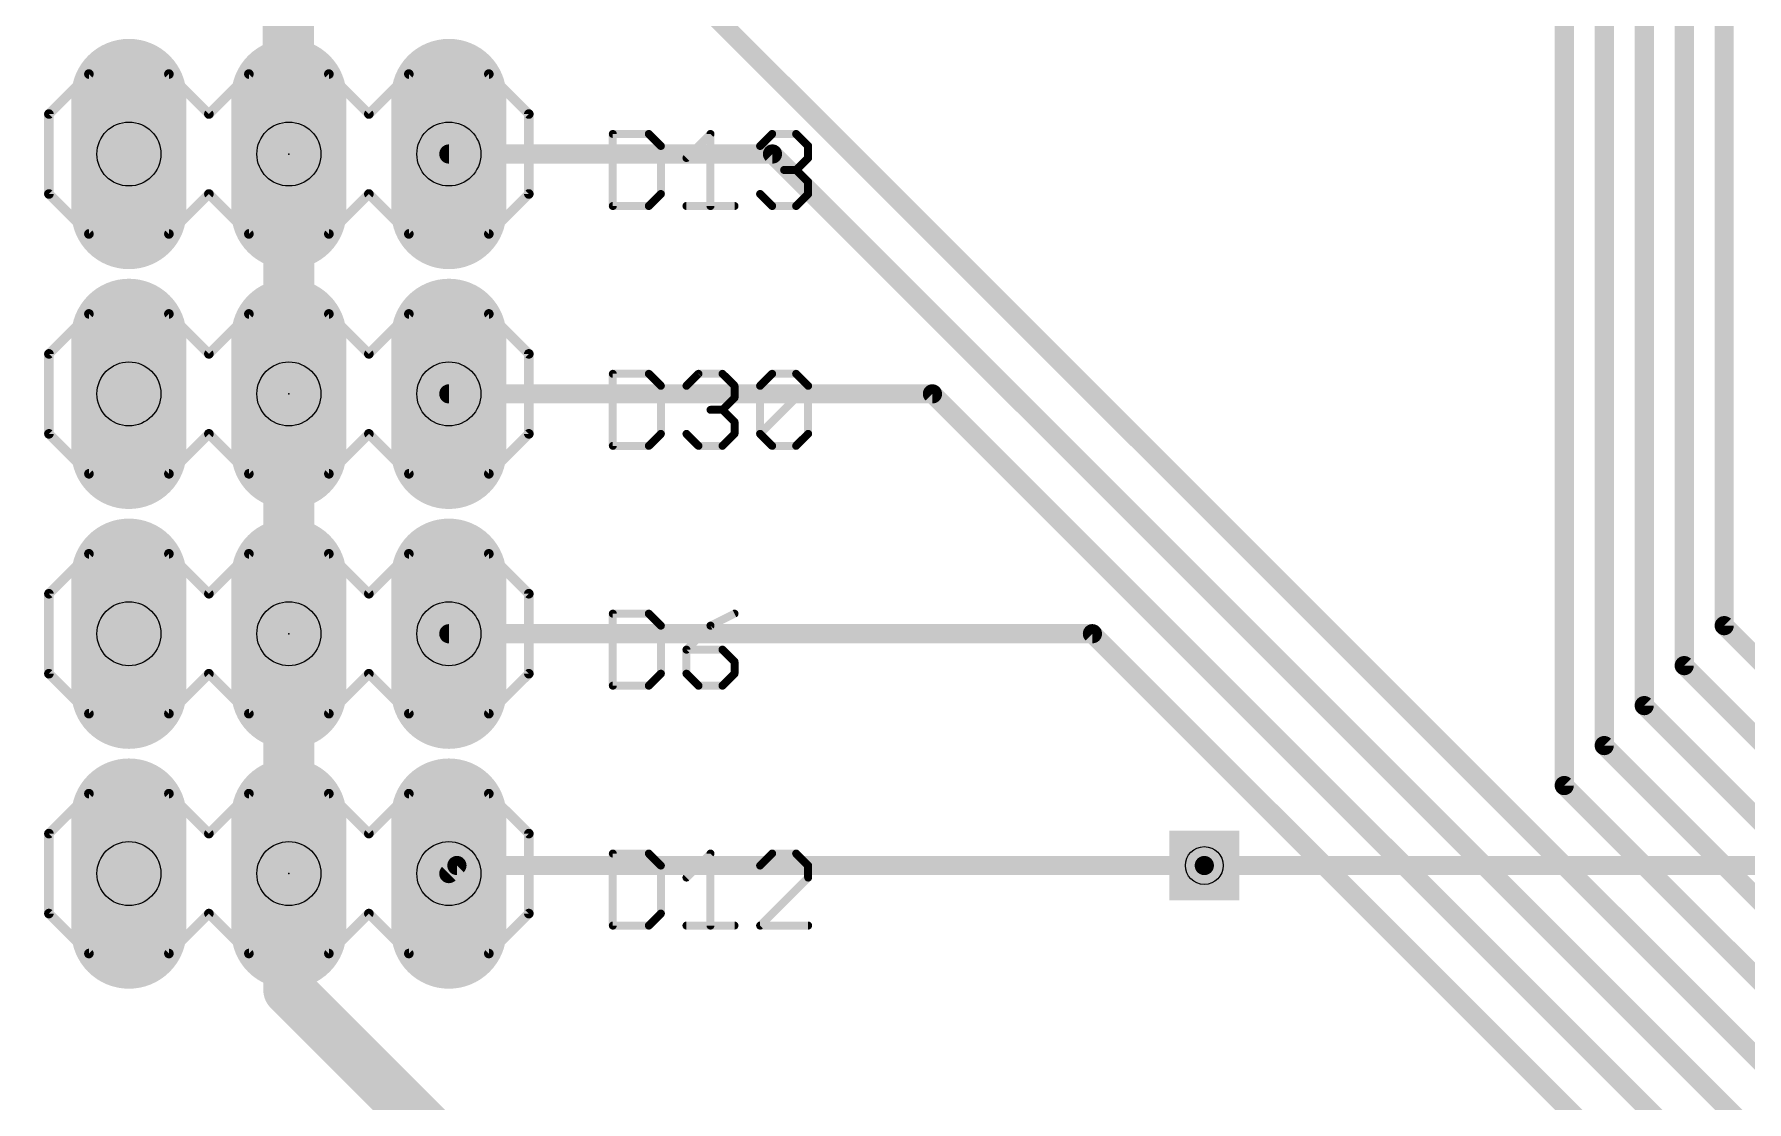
# Model space of a CAD drawing. Extents: x 4 to 288, y -28 to 191.
# Drawn here: x 37.94 to 65.13, y 63.56 to 80.51 of the extents above; entities that cross this region are included whole.
import ezdxf

# ---------------------------------------------------------------- set-up
doc = ezdxf.new("R2010")
doc.units = 0
doc.header["$MEASUREMENT"] = 0
doc.layers.get('0').update_dxf_attribs({"linetype": 'CONTINUOUS'})
for name, color, linetype in [('1', 22, 'CONTINUOUS'), ('16', 175, 'CONTINUOUS'), ('17', 82, 'CONTINUOUS'), ('18', 82, 'CONTINUOUS'), ('20', 7, 'CONTINUOUS'), ('21', 2, 'CONTINUOUS'), ('23', 7, 'CONTINUOUS'), ('25', 2, 'CONTINUOUS'), ('29', 253, 'CONTINUOUS'), ('30', 253, 'CONTINUOUS'), ('44', 253, 'CONTINUOUS'), ('51', 253, 'CONTINUOUS')]:
    doc.layers.add(name, color=color, linetype=linetype)

# ---------------------------------------------------------------- blocks, each defined once
blk = doc.blocks.new('RECT')
blk.add_solid([(-0.5, -0.5), (0.5, -0.5), (-0.5, 0.5), (0.5, 0.5)])
blk = doc.blocks.new('LONGP100')
at = {"const_width": 1}
blk.add_lwpolyline([(-0.5, 0), (0.5, 0)], dxfattribs=at)
at = {"const_width": 0.5}
for points in [[(-0.5, 0.25, 1), (-0.5, -0.25)], [(0.5, -0.25, 1), (0.5, 0.25)]]:
    blk.add_lwpolyline(points, format="xyb", dxfattribs=at)
blk = doc.blocks.new('SQUAREV')
blk.add_solid([(-0.5, -0.5), (0.5, -0.5), (-0.5, 0.5), (0.5, 0.5)])

msp = doc.modelspace()

# ---------------------------------------------------------------- linework, layer by layer
at = {"layer": '1'}
for points, const_width in [([(42.1831, 67.1817, 1), (41.7766, 67.1817)], 0.4064), ([(56.515, 67.3862, 1), (56.515, 67.2338)], 0.1524), ([(41.7766, 65.3351, 1), (42.1831, 65.3351)], 0.4064), ([(42.1235, 65.4788, 1), (41.8362, 65.1915)], 0.4064)]:
    msp.add_lwpolyline(points, format="xyb", dxfattribs=dict(at, const_width=const_width))
for points, const_width in [([(41.9798, 67.1817), (41.9798, 65.3351)], 0.8128), ([(56.515, 67.31), (73.025, 67.31)], 0.3048), ([(41.9798, 65.3351), (47.625, 59.69)], 0.8128)]:
    msp.add_lwpolyline(points, dxfattribs=dict(at, const_width=const_width))
at = {"layer": '16'}
for points, const_width in [([(64.135, 136.525), (64.135, 70.485)], 0.3048), ([(64.77, 136.525), (64.77, 71.12)], 0.3048), ([(63.5, 69.85), (63.5, 114.935)], 0.3048), ([(62.865, 102.235), (62.865, 69.215)], 0.3048), ([(62.23, 68.58), (62.23, 99.06)], 0.3048), ([(41.9706, 82.4166), (41.9706, 78.621)], 0.8128), ([(47.1234, 82.4166), (65.405, 64.135)], 0.3048), ([(41.9706, 78.621), (41.9798, 78.6117)], 0.8128), ([(41.9798, 78.6117), (41.9798, 74.8017)], 0.8128), ([(44.5199, 78.6117), (49.6583, 78.6117)], 0.3048), ([(49.6583, 78.6117), (65.405, 62.865)], 0.3048), ([(41.9798, 74.8017), (41.9798, 70.9917)], 0.8128), ([(44.5199, 74.8017), (52.1983, 74.8017)], 0.3048), ([(52.1983, 74.8017), (65.405, 61.595)], 0.3048), ([(41.9798, 70.9917), (41.9798, 67.1817)], 0.8128), ([(64.77, 71.12), (67.31, 68.58)], 0.3048), ([(44.5199, 70.9917), (54.7383, 70.9917)], 0.3048), ([(54.7383, 70.9917), (65.405, 60.325)], 0.3048), ([(64.135, 70.485), (66.675, 67.945)], 0.3048), ([(63.5, 69.85), (66.04, 67.31)], 0.3048), ([(62.865, 69.215), (65.405, 66.675)], 0.3048), ([(62.23, 68.58), (65.405, 65.405)], 0.3048), ([(44.5199, 67.1817), (44.6481, 67.31)], 0.3048), ([(44.6481, 67.31), (56.515, 67.31)], 0.3048)]:
    msp.add_lwpolyline(points, dxfattribs=dict(at, const_width=const_width))
for points, const_width in [([(42.1143, 78.7647, 1), (41.8269, 78.4773)], 0.4064), ([(42.1831, 78.6117, 1), (41.7766, 78.6117)], 0.4064), ([(41.8362, 78.468, 1), (42.1235, 78.7554)], 0.4064), ([(41.7674, 78.621, 1), (42.1738, 78.621)], 0.4064), ([(44.5199, 78.6879, 1), (44.5199, 78.5355)], 0.1524), ([(49.7122, 78.6656, 1), (49.6044, 78.5578)], 0.1524), ([(49.6583, 78.5355, 1), (49.6583, 78.6879)], 0.1524), ([(42.1831, 74.8017, 1), (41.7766, 74.8017)], 0.4064), ([(41.7766, 74.8017, 1), (42.1831, 74.8017)], 0.4064), ([(44.5199, 74.8779, 1), (44.5199, 74.7255)], 0.1524), ([(52.2522, 74.8556, 1), (52.1444, 74.7478)], 0.1524), ([(52.1983, 74.7255, 1), (52.1983, 74.8779)], 0.1524), ([(42.1831, 70.9917, 1), (41.7766, 70.9917)], 0.4064), ([(64.8239, 71.1739, 1), (64.7161, 71.0661)], 0.1524), ([(41.7766, 70.9917, 1), (42.1831, 70.9917)], 0.4064), ([(44.5199, 71.0679, 1), (44.5199, 70.9155)], 0.1524), ([(54.7922, 71.0456, 1), (54.6844, 70.9378)], 0.1524), ([(54.7383, 70.9155, 1), (54.7383, 71.0679)], 0.1524), ([(64.6938, 71.12, 1), (64.8462, 71.12)], 0.1524), ([(64.1889, 70.5389, 1), (64.0811, 70.4311)], 0.1524), ([(64.0588, 70.485, 1), (64.2112, 70.485)], 0.1524), ([(63.5539, 69.9039, 1), (63.4461, 69.7961)], 0.1524), ([(63.4238, 69.85, 1), (63.5762, 69.85)], 0.1524), ([(62.9189, 69.2689, 1), (62.8111, 69.1611)], 0.1524), ([(62.7888, 69.215, 1), (62.9412, 69.215)], 0.1524), ([(62.2839, 68.6339, 1), (62.1761, 68.5261)], 0.1524), ([(62.1538, 68.58, 1), (62.3062, 68.58)], 0.1524), ([(44.6481, 67.3862, 1), (44.6481, 67.2338)], 0.1524), ([(44.702, 67.2561, 1), (44.5942, 67.3639)], 0.1524), ([(56.515, 67.2338, 1), (56.515, 67.3862)], 0.1524), ([(41.7766, 67.1817, 1), (42.1831, 67.1817)], 0.4064), ([(44.466, 67.2356, 1), (44.5737, 67.1278)], 0.1524)]:
    msp.add_lwpolyline(points, format="xyb", dxfattribs=dict(at, const_width=const_width))
at = {"layer": '20', "const_width": 0.0254}
msp.add_lwpolyline([(71.1264, 186.0347, 2.9429), (202.1142, 186.0347)], format="xyb", dxfattribs=at)
at = {"layer": '21', "const_width": 0.1524}
for points in [[(38.8049, 79.8817), (38.1699, 79.2467)], [(38.8049, 79.8817), (40.0749, 79.8817)], [(40.0749, 79.8817), (40.7099, 79.2467)], [(40.7099, 79.2467), (41.3449, 79.8817)], [(41.3449, 79.8817), (42.6149, 79.8817)], [(42.6149, 79.8817), (43.2499, 79.2467)], [(43.2499, 79.2467), (43.8849, 79.8817)], [(43.8849, 79.8817), (45.1549, 79.8817)], [(45.1549, 79.8817), (45.7899, 79.2467)], [(38.1699, 79.2467), (38.1699, 77.9767)], [(45.7899, 79.2467), (45.7899, 77.9767)], [(38.1699, 77.9767), (38.8049, 77.3417)], [(40.7099, 77.9767), (40.0749, 77.3417)], [(41.3449, 77.3417), (40.7099, 77.9767)], [(43.2499, 77.9767), (42.6149, 77.3417)], [(43.8849, 77.3417), (43.2499, 77.9767)], [(45.7899, 77.9767), (45.1549, 77.3417)], [(40.0749, 77.3417), (38.8049, 77.3417)], [(42.6149, 77.3417), (41.3449, 77.3417)], [(45.1549, 77.3417), (43.8849, 77.3417)], [(38.8049, 76.0717), (38.1699, 75.4367)], [(38.8049, 76.0717), (40.0749, 76.0717)], [(40.0749, 76.0717), (40.7099, 75.4367)], [(40.7099, 75.4367), (41.3449, 76.0717)], [(41.3449, 76.0717), (42.6149, 76.0717)], [(42.6149, 76.0717), (43.2499, 75.4367)], [(43.2499, 75.4367), (43.8849, 76.0717)], [(43.8849, 76.0717), (45.1549, 76.0717)], [(45.1549, 76.0717), (45.7899, 75.4367)], [(38.1699, 75.4367), (38.1699, 74.1667)], [(45.7899, 75.4367), (45.7899, 74.1667)], [(38.1699, 74.1667), (38.8049, 73.5317)], [(40.7099, 74.1667), (40.0749, 73.5317)], [(41.3449, 73.5317), (40.7099, 74.1667)], [(43.2499, 74.1667), (42.6149, 73.5317)], [(43.8849, 73.5317), (43.2499, 74.1667)], [(45.7899, 74.1667), (45.1549, 73.5317)], [(40.0749, 73.5317), (38.8049, 73.5317)], [(42.6149, 73.5317), (41.3449, 73.5317)], [(45.1549, 73.5317), (43.8849, 73.5317)], [(38.8049, 72.2617), (38.1699, 71.6267)], [(38.8049, 72.2617), (40.0749, 72.2617)], [(40.0749, 72.2617), (40.7099, 71.6267)], [(40.7099, 71.6267), (41.3449, 72.2617)], [(41.3449, 72.2617), (42.6149, 72.2617)], [(42.6149, 72.2617), (43.2499, 71.6267)], [(43.2499, 71.6267), (43.8849, 72.2617)], [(43.8849, 72.2617), (45.1549, 72.2617)], [(45.1549, 72.2617), (45.7899, 71.6267)], [(38.1699, 71.6267), (38.1699, 70.3567)], [(45.7899, 71.6267), (45.7899, 70.3567)], [(38.1699, 70.3567), (38.8049, 69.7217)], [(40.7099, 70.3567), (40.0749, 69.7217)], [(41.3449, 69.7217), (40.7099, 70.3567)], [(43.2499, 70.3567), (42.6149, 69.7217)], [(43.8849, 69.7217), (43.2499, 70.3567)], [(45.7899, 70.3567), (45.1549, 69.7217)], [(40.0749, 69.7217), (38.8049, 69.7217)], [(42.6149, 69.7217), (41.3449, 69.7217)], [(45.1549, 69.7217), (43.8849, 69.7217)], [(38.8049, 68.4517), (38.1699, 67.8167)], [(38.8049, 68.4517), (40.0749, 68.4517)], [(40.0749, 68.4517), (40.7099, 67.8167)], [(40.7099, 67.8167), (41.3449, 68.4517)], [(41.3449, 68.4517), (42.6149, 68.4517)], [(42.6149, 68.4517), (43.2499, 67.8167)], [(43.2499, 67.8167), (43.8849, 68.4517)], [(43.8849, 68.4517), (45.1549, 68.4517)], [(45.1549, 68.4517), (45.7899, 67.8167)], [(38.1699, 67.8167), (38.1699, 66.5467)], [(45.7899, 67.8167), (45.7899, 66.5467)], [(38.1699, 66.5467), (38.8049, 65.9117)], [(40.7099, 66.5467), (40.0749, 65.9117)], [(41.3449, 65.9117), (40.7099, 66.5467)], [(43.2499, 66.5467), (42.6149, 65.9117)], [(43.8849, 65.9117), (43.2499, 66.5467)], [(45.7899, 66.5467), (45.1549, 65.9117)], [(40.0749, 65.9117), (38.8049, 65.9117)], [(42.6149, 65.9117), (41.3449, 65.9117)], [(45.1549, 65.9117), (43.8849, 65.9117)]]:
    msp.add_lwpolyline(points, dxfattribs=at)
at = {"layer": '21', "const_width": 0.0762}
for points in [[(38.8049, 79.9198, 1), (38.8049, 79.8436)], [(38.8318, 79.8548, 1), (38.7779, 79.9087)], [(40.1018, 79.9087, 1), (40.0479, 79.8548)], [(40.0749, 79.8436, 1), (40.0749, 79.9198)], [(41.3449, 79.9198, 1), (41.3449, 79.8436)], [(41.3718, 79.8548, 1), (41.3179, 79.9087)], [(42.6418, 79.9087, 1), (42.5879, 79.8548)], [(42.6149, 79.8436, 1), (42.6149, 79.9198)], [(43.8849, 79.9198, 1), (43.8849, 79.8436)], [(43.9118, 79.8548, 1), (43.8579, 79.9087)], [(45.1818, 79.9087, 1), (45.1279, 79.8548)], [(45.1549, 79.8436, 1), (45.1549, 79.9198)], [(38.1429, 79.2737, 1), (38.1968, 79.2198)], [(38.208, 79.2467, 1), (38.1318, 79.2467)], [(40.6829, 79.2737, 1), (40.7368, 79.2198)], [(40.6829, 79.2198, 1), (40.7368, 79.2737)], [(43.2229, 79.2737, 1), (43.2768, 79.2198)], [(43.2229, 79.2198, 1), (43.2768, 79.2737)], [(45.828, 79.2467, 1), (45.7518, 79.2467)], [(45.7629, 79.2198, 1), (45.8168, 79.2737)], [(38.1968, 78.0037, 1), (38.1429, 77.9498)], [(40.7368, 78.0037, 1), (40.6829, 77.9498)], [(40.7368, 77.9498, 1), (40.6829, 78.0037)], [(43.2768, 78.0037, 1), (43.2229, 77.9498)], [(43.2768, 77.9498, 1), (43.2229, 78.0037)], [(45.8168, 77.9498, 1), (45.7629, 78.0037)], [(38.1318, 77.9767, 1), (38.208, 77.9767)], [(45.7518, 77.9767, 1), (45.828, 77.9767)], [(38.8049, 77.3798, 1), (38.8049, 77.3036)], [(38.7779, 77.3148, 1), (38.8318, 77.3687)], [(40.0479, 77.3687, 1), (40.1018, 77.3148)], [(40.0749, 77.3036, 1), (40.0749, 77.3798)], [(41.3449, 77.3798, 1), (41.3449, 77.3036)], [(41.3179, 77.3148, 1), (41.3718, 77.3687)], [(42.5879, 77.3687, 1), (42.6418, 77.3148)], [(42.6149, 77.3036, 1), (42.6149, 77.3798)], [(43.8849, 77.3798, 1), (43.8849, 77.3036)], [(43.8579, 77.3148, 1), (43.9118, 77.3687)], [(45.1279, 77.3687, 1), (45.1818, 77.3148)], [(45.1549, 77.3036, 1), (45.1549, 77.3798)], [(38.8049, 76.1098, 1), (38.8049, 76.0336)], [(38.8318, 76.0448, 1), (38.7779, 76.0987)], [(40.1018, 76.0987, 1), (40.0479, 76.0448)], [(40.0749, 76.0336, 1), (40.0749, 76.1098)], [(41.3449, 76.1098, 1), (41.3449, 76.0336)], [(41.3718, 76.0448, 1), (41.3179, 76.0987)], [(42.6418, 76.0987, 1), (42.5879, 76.0448)], [(42.6149, 76.0336, 1), (42.6149, 76.1098)], [(43.8849, 76.1098, 1), (43.8849, 76.0336)], [(43.9118, 76.0448, 1), (43.8579, 76.0987)], [(45.1818, 76.0987, 1), (45.1279, 76.0448)], [(45.1549, 76.0336, 1), (45.1549, 76.1098)], [(38.1429, 75.4637, 1), (38.1968, 75.4098)], [(38.208, 75.4367, 1), (38.1318, 75.4367)], [(40.6829, 75.4637, 1), (40.7368, 75.4098)], [(40.6829, 75.4098, 1), (40.7368, 75.4637)], [(43.2229, 75.4637, 1), (43.2768, 75.4098)], [(43.2229, 75.4098, 1), (43.2768, 75.4637)], [(45.828, 75.4367, 1), (45.7518, 75.4367)], [(45.7629, 75.4098, 1), (45.8168, 75.4637)], [(38.1968, 74.1937, 1), (38.1429, 74.1398)], [(40.7368, 74.1937, 1), (40.6829, 74.1398)], [(40.7368, 74.1398, 1), (40.6829, 74.1937)], [(43.2768, 74.1937, 1), (43.2229, 74.1398)], [(43.2768, 74.1398, 1), (43.2229, 74.1937)], [(45.8168, 74.1398, 1), (45.7629, 74.1937)], [(38.1318, 74.1667, 1), (38.208, 74.1667)], [(45.7518, 74.1667, 1), (45.828, 74.1667)], [(38.8049, 73.5698, 1), (38.8049, 73.4936)], [(38.7779, 73.5048, 1), (38.8318, 73.5587)], [(40.0479, 73.5587, 1), (40.1018, 73.5048)], [(40.0749, 73.4936, 1), (40.0749, 73.5698)], [(41.3449, 73.5698, 1), (41.3449, 73.4936)], [(41.3179, 73.5048, 1), (41.3718, 73.5587)], [(42.5879, 73.5587, 1), (42.6418, 73.5048)], [(42.6149, 73.4936, 1), (42.6149, 73.5698)], [(43.8849, 73.5698, 1), (43.8849, 73.4936)], [(43.8579, 73.5048, 1), (43.9118, 73.5587)], [(45.1279, 73.5587, 1), (45.1818, 73.5048)], [(45.1549, 73.4936, 1), (45.1549, 73.5698)], [(38.8049, 72.2998, 1), (38.8049, 72.2236)], [(38.8318, 72.2348, 1), (38.7779, 72.2887)], [(40.1018, 72.2887, 1), (40.0479, 72.2348)], [(40.0749, 72.2236, 1), (40.0749, 72.2998)], [(41.3449, 72.2998, 1), (41.3449, 72.2236)], [(41.3718, 72.2348, 1), (41.3179, 72.2887)], [(42.6418, 72.2887, 1), (42.5879, 72.2348)], [(42.6149, 72.2236, 1), (42.6149, 72.2998)], [(43.8849, 72.2998, 1), (43.8849, 72.2236)], [(43.9118, 72.2348, 1), (43.8579, 72.2887)], [(45.1818, 72.2887, 1), (45.1279, 72.2348)], [(45.1549, 72.2236, 1), (45.1549, 72.2998)], [(38.1429, 71.6537, 1), (38.1968, 71.5998)], [(38.208, 71.6267, 1), (38.1318, 71.6267)], [(40.6829, 71.6537, 1), (40.7368, 71.5998)], [(40.6829, 71.5998, 1), (40.7368, 71.6537)], [(43.2229, 71.6537, 1), (43.2768, 71.5998)], [(43.2229, 71.5998, 1), (43.2768, 71.6537)], [(45.828, 71.6267, 1), (45.7518, 71.6267)], [(45.7629, 71.5998, 1), (45.8168, 71.6537)], [(38.1968, 70.3837, 1), (38.1429, 70.3298)], [(40.7368, 70.3837, 1), (40.6829, 70.3298)], [(40.7368, 70.3298, 1), (40.6829, 70.3837)], [(43.2768, 70.3837, 1), (43.2229, 70.3298)], [(43.2768, 70.3298, 1), (43.2229, 70.3837)], [(45.8168, 70.3298, 1), (45.7629, 70.3837)], [(38.1318, 70.3567, 1), (38.208, 70.3567)], [(45.7518, 70.3567, 1), (45.828, 70.3567)], [(38.8049, 69.7598, 1), (38.8049, 69.6836)], [(38.7779, 69.6948, 1), (38.8318, 69.7487)], [(40.0479, 69.7487, 1), (40.1018, 69.6948)], [(40.0749, 69.6836, 1), (40.0749, 69.7598)], [(41.3449, 69.7598, 1), (41.3449, 69.6836)], [(41.3179, 69.6948, 1), (41.3718, 69.7487)], [(42.5879, 69.7487, 1), (42.6418, 69.6948)], [(42.6149, 69.6836, 1), (42.6149, 69.7598)], [(43.8849, 69.7598, 1), (43.8849, 69.6836)], [(43.8579, 69.6948, 1), (43.9118, 69.7487)], [(45.1279, 69.7487, 1), (45.1818, 69.6948)], [(45.1549, 69.6836, 1), (45.1549, 69.7598)], [(38.8049, 68.4898, 1), (38.8049, 68.4136)], [(38.8318, 68.4248, 1), (38.7779, 68.4787)], [(40.1018, 68.4787, 1), (40.0479, 68.4248)], [(40.0749, 68.4136, 1), (40.0749, 68.4898)], [(41.3449, 68.4898, 1), (41.3449, 68.4136)], [(41.3718, 68.4248, 1), (41.3179, 68.4787)], [(42.6418, 68.4787, 1), (42.5879, 68.4248)], [(42.6149, 68.4136, 1), (42.6149, 68.4898)], [(43.8849, 68.4898, 1), (43.8849, 68.4136)], [(43.9118, 68.4248, 1), (43.8579, 68.4787)], [(45.1818, 68.4787, 1), (45.1279, 68.4248)], [(45.1549, 68.4136, 1), (45.1549, 68.4898)], [(38.1429, 67.8437, 1), (38.1968, 67.7898)], [(38.208, 67.8167, 1), (38.1318, 67.8167)], [(40.6829, 67.8437, 1), (40.7368, 67.7898)], [(40.6829, 67.7898, 1), (40.7368, 67.8437)], [(43.2229, 67.8437, 1), (43.2768, 67.7898)], [(43.2229, 67.7898, 1), (43.2768, 67.8437)], [(45.828, 67.8167, 1), (45.7518, 67.8167)], [(45.7629, 67.7898, 1), (45.8168, 67.8437)], [(38.1968, 66.5737, 1), (38.1429, 66.5198)], [(40.7368, 66.5737, 1), (40.6829, 66.5198)], [(40.7368, 66.5198, 1), (40.6829, 66.5737)], [(43.2768, 66.5737, 1), (43.2229, 66.5198)], [(43.2768, 66.5198, 1), (43.2229, 66.5737)], [(45.8168, 66.5198, 1), (45.7629, 66.5737)], [(38.1318, 66.5467, 1), (38.208, 66.5467)], [(45.7518, 66.5467, 1), (45.828, 66.5467)], [(38.8049, 65.9498, 1), (38.8049, 65.8736)], [(38.7779, 65.8848, 1), (38.8318, 65.9387)], [(40.0479, 65.9387, 1), (40.1018, 65.8848)], [(40.0749, 65.8736, 1), (40.0749, 65.9498)], [(41.3449, 65.9498, 1), (41.3449, 65.8736)], [(41.3179, 65.8848, 1), (41.3718, 65.9387)], [(42.5879, 65.9387, 1), (42.6418, 65.8848)], [(42.6149, 65.8736, 1), (42.6149, 65.9498)], [(43.8849, 65.9498, 1), (43.8849, 65.8736)], [(43.8579, 65.8848, 1), (43.9118, 65.9387)], [(45.1279, 65.9387, 1), (45.1818, 65.8848)], [(45.1549, 65.8736, 1), (45.1549, 65.9498)]]:
    msp.add_lwpolyline(points, format="xyb", dxfattribs=at)
at = {"layer": '23'}
for p in [(41.9798, 78.6117), (41.9798, 74.8017), (41.9798, 70.9917), (41.9798, 67.1817)]:
    msp.add_point(p, dxfattribs=at)
at = {"layer": '25', "const_width": 0.0635}
for points in [[(47.1551, 78.9302, 1), (47.0916, 78.9302)], [(47.1234, 78.962, 1), (47.1234, 78.8985)], [(47.7178, 78.9527, 1), (47.6729, 78.9078)], [(47.6953, 78.8985, 1), (47.6953, 78.962)], [(48.7058, 78.9302, 1), (48.6423, 78.9302)], [(48.6965, 78.9078, 1), (48.6516, 78.9527)], [(49.6528, 78.962, 1), (49.6528, 78.8985)], [(49.6753, 78.9078, 1), (49.6304, 78.9527)], [(50.0566, 78.9527, 1), (50.0117, 78.9078)], [(50.0341, 78.8985, 1), (50.0341, 78.962)], [(47.9178, 78.7395, 1), (47.8543, 78.7395)], [(47.8635, 78.7171, 1), (47.9085, 78.762)], [(48.2703, 78.5713, 1), (48.3152, 78.5264)], [(49.4397, 78.762, 1), (49.4846, 78.7171)], [(50.2565, 78.7395, 1), (50.193, 78.7395)], [(50.2023, 78.7171, 1), (50.2472, 78.762)], [(50.2472, 78.5264, 1), (50.2023, 78.5713)], [(49.8435, 78.39, 1), (49.8435, 78.3265)], [(50.0566, 78.3807, 1), (50.0117, 78.3358)], [(50.0117, 78.3807, 1), (50.0566, 78.3358)], [(50.0341, 78.3265, 1), (50.0341, 78.39)], [(50.193, 78.5489, 1), (50.2565, 78.5489)], [(47.9085, 77.9544, 1), (47.8635, 77.9993)], [(49.4846, 77.9993, 1), (49.4397, 77.9544)], [(50.2565, 78.1676, 1), (50.193, 78.1676)], [(50.2472, 77.9544, 1), (50.2023, 77.9993)], [(50.2023, 78.1451, 1), (50.2472, 78.19)], [(47.0916, 77.7862, 1), (47.1551, 77.7862)], [(47.1234, 77.818, 1), (47.1234, 77.7545)], [(47.6729, 77.8087, 1), (47.7178, 77.7638)], [(47.6953, 77.7545, 1), (47.6953, 77.818)], [(47.8543, 77.9769, 1), (47.9178, 77.9769)], [(48.2927, 77.818, 1), (48.2927, 77.7545)], [(48.6423, 77.7862, 1), (48.7058, 77.7862)], [(49.0554, 77.7545, 1), (49.0554, 77.818)], [(49.6528, 77.818, 1), (49.6528, 77.7545)], [(49.6304, 77.7638, 1), (49.6753, 77.8087)], [(50.0117, 77.8087, 1), (50.0566, 77.7638)], [(50.0341, 77.7545, 1), (50.0341, 77.818)], [(50.193, 77.9769, 1), (50.2565, 77.9769)], [(47.1551, 75.1202, 1), (47.0916, 75.1202)], [(47.1234, 75.152, 1), (47.1234, 75.0885)], [(47.7178, 75.1427, 1), (47.6729, 75.0978)], [(47.6953, 75.0885, 1), (47.6953, 75.152)], [(48.4834, 75.152, 1), (48.4834, 75.0885)], [(48.5059, 75.0978, 1), (48.461, 75.1427)], [(48.8872, 75.1427, 1), (48.8423, 75.0978)], [(48.8647, 75.0885, 1), (48.8647, 75.152)], [(49.6528, 75.152, 1), (49.6528, 75.0885)], [(49.6753, 75.0978, 1), (49.6304, 75.1427)], [(50.0566, 75.1427, 1), (50.0117, 75.0978)], [(50.0341, 75.0885, 1), (50.0341, 75.152)], [(47.9178, 74.9295, 1), (47.8543, 74.9295)], [(47.8635, 74.9071, 1), (47.9085, 74.952)], [(48.2703, 74.952, 1), (48.3152, 74.9071)], [(49.0871, 74.9295, 1), (49.0236, 74.9295)], [(49.0778, 74.7164, 1), (49.0329, 74.7613)], [(49.0329, 74.9071, 1), (49.0778, 74.952)], [(49.4939, 74.9295, 1), (49.4304, 74.9295)], [(49.4397, 74.952, 1), (49.4846, 74.9071)], [(50.2565, 74.9295, 1), (50.193, 74.9295)], [(50.2472, 74.9071, 1), (50.2023, 74.952)], [(50.2023, 74.9071, 1), (50.2472, 74.952)], [(48.6741, 74.58, 1), (48.6741, 74.5165)], [(48.8872, 74.5707, 1), (48.8423, 74.5258)], [(48.8423, 74.5707, 1), (48.8872, 74.5258)], [(48.8647, 74.5165, 1), (48.8647, 74.58)], [(49.0236, 74.7389, 1), (49.0871, 74.7389)], [(49.0871, 74.3576, 1), (49.0236, 74.3576)], [(49.0329, 74.3351, 1), (49.0778, 74.38)], [(47.0916, 73.9762, 1), (47.1551, 73.9762)], [(47.1234, 74.008, 1), (47.1234, 73.9445)], [(47.6729, 73.9987, 1), (47.7178, 73.9538)], [(47.6953, 73.9445, 1), (47.6953, 74.008)], [(47.8543, 74.1669, 1), (47.9178, 74.1669)], [(47.9085, 74.1444, 1), (47.8635, 74.1893)], [(48.3152, 74.1893, 1), (48.2703, 74.1444)], [(48.4834, 74.008, 1), (48.4834, 73.9445)], [(48.461, 73.9538, 1), (48.5059, 73.9987)], [(48.8423, 73.9987, 1), (48.8872, 73.9538)], [(48.8647, 73.9445, 1), (48.8647, 74.008)], [(49.0236, 74.1669, 1), (49.0871, 74.1669)], [(49.0778, 74.1444, 1), (49.0329, 74.1893)], [(49.4304, 74.1669, 1), (49.4939, 74.1669)], [(49.4846, 74.1893, 1), (49.4397, 74.1444)], [(49.4397, 74.1893, 1), (49.4846, 74.1444)], [(49.6528, 74.008, 1), (49.6528, 73.9445)], [(49.6304, 73.9538, 1), (49.6753, 73.9987)], [(50.0117, 73.9987, 1), (50.0566, 73.9538)], [(50.0341, 73.9445, 1), (50.0341, 74.008)], [(50.193, 74.1669, 1), (50.2565, 74.1669)], [(50.2472, 74.1444, 1), (50.2023, 74.1893)], [(47.1551, 71.3102, 1), (47.0916, 71.3102)], [(47.1234, 71.342, 1), (47.1234, 71.2785)], [(47.7178, 71.3327, 1), (47.6729, 71.2878)], [(47.6953, 71.2785, 1), (47.6953, 71.342)], [(49.0696, 71.2818, 1), (49.0412, 71.3386)], [(47.9178, 71.1195, 1), (47.8543, 71.1195)], [(47.8635, 71.0971, 1), (47.9085, 71.142)], [(48.6599, 71.1479, 1), (48.6883, 71.0911)], [(48.6965, 71.0971, 1), (48.6516, 71.142)], [(48.3245, 70.7382, 1), (48.261, 70.7382)], [(48.2927, 70.77, 1), (48.2927, 70.7065)], [(48.2703, 70.7607, 1), (48.3152, 70.7158)], [(48.8872, 70.7607, 1), (48.8423, 70.7158)], [(48.8647, 70.7065, 1), (48.8647, 70.77)], [(49.0871, 70.5476, 1), (49.0236, 70.5476)], [(49.0329, 70.5251, 1), (49.0778, 70.57)], [(47.0916, 70.1662, 1), (47.1551, 70.1662)], [(47.1234, 70.198, 1), (47.1234, 70.1345)], [(47.6729, 70.1887, 1), (47.7178, 70.1438)], [(47.6953, 70.1345, 1), (47.6953, 70.198)], [(47.8543, 70.3569, 1), (47.9178, 70.3569)], [(47.9085, 70.3344, 1), (47.8635, 70.3793)], [(48.261, 70.3569, 1), (48.3245, 70.3569)], [(48.3152, 70.3793, 1), (48.2703, 70.3344)], [(48.4834, 70.198, 1), (48.4834, 70.1345)], [(48.461, 70.1438, 1), (48.5059, 70.1887)], [(48.8423, 70.1887, 1), (48.8872, 70.1438)], [(48.8647, 70.1345, 1), (48.8647, 70.198)], [(49.0236, 70.3569, 1), (49.0871, 70.3569)], [(49.0778, 70.3344, 1), (49.0329, 70.3793)], [(47.1551, 67.5002, 1), (47.0916, 67.5002)], [(47.1234, 67.532, 1), (47.1234, 67.4685)], [(47.7178, 67.5227, 1), (47.6729, 67.4778)], [(47.6953, 67.4685, 1), (47.6953, 67.532)], [(48.7058, 67.5002, 1), (48.6423, 67.5002)], [(48.6965, 67.4778, 1), (48.6516, 67.5227)], [(49.6528, 67.532, 1), (49.6528, 67.4685)], [(49.6753, 67.4778, 1), (49.6304, 67.5227)], [(50.0566, 67.5227, 1), (50.0117, 67.4778)], [(50.0341, 67.4685, 1), (50.0341, 67.532)], [(47.9178, 67.3095, 1), (47.8543, 67.3095)], [(47.8635, 67.2871, 1), (47.9085, 67.332)], [(48.2703, 67.1413, 1), (48.3152, 67.0964)], [(49.4397, 67.332, 1), (49.4846, 67.2871)], [(50.2565, 67.3095, 1), (50.193, 67.3095)], [(50.2472, 67.0964, 1), (50.2023, 67.1413)], [(50.2023, 67.2871, 1), (50.2472, 67.332)], [(50.193, 67.1189, 1), (50.2565, 67.1189)], [(47.0916, 66.3562, 1), (47.1551, 66.3562)], [(47.1234, 66.388, 1), (47.1234, 66.3245)], [(47.6729, 66.3787, 1), (47.7178, 66.3338)], [(47.6953, 66.3245, 1), (47.6953, 66.388)], [(47.8543, 66.5469, 1), (47.9178, 66.5469)], [(47.9085, 66.5244, 1), (47.8635, 66.5693)], [(48.2927, 66.388, 1), (48.2927, 66.3245)], [(48.6423, 66.3562, 1), (48.7058, 66.3562)], [(49.0554, 66.3245, 1), (49.0554, 66.388)], [(49.4621, 66.388, 1), (49.4621, 66.3245)], [(49.4397, 66.3787, 1), (49.4846, 66.3338)], [(50.2248, 66.3245, 1), (50.2248, 66.388)]]:
    msp.add_lwpolyline(points, format="xyb", dxfattribs=at)
at = {"layer": '25', "const_width": 0.127}
for points in [[(47.1234, 78.9302), (47.1234, 77.7862)], [(47.6953, 78.9302), (47.1234, 78.9302)], [(47.886, 78.7395), (47.6953, 78.9302)], [(48.2927, 78.5489), (48.6741, 78.9302)], [(48.6741, 78.9302), (48.6741, 77.7862)], [(49.4621, 78.7395), (49.6528, 78.9302)], [(49.6528, 78.9302), (50.0341, 78.9302)], [(50.0341, 78.9302), (50.2248, 78.7395)], [(47.886, 77.9769), (47.886, 78.7395)], [(50.2248, 78.5489), (50.0341, 78.3582)], [(50.2248, 78.7395), (50.2248, 78.5489)], [(50.0341, 78.3582), (49.8435, 78.3582)], [(50.0341, 78.3582), (50.2248, 78.1676)], [(47.6953, 77.7862), (47.886, 77.9769)], [(49.6528, 77.7862), (49.4621, 77.9769)], [(50.2248, 77.9769), (50.0341, 77.7862)], [(50.2248, 78.1676), (50.2248, 77.9769)], [(47.1234, 77.7862), (47.6953, 77.7862)], [(48.2927, 77.7862), (49.0554, 77.7862)], [(50.0341, 77.7862), (49.6528, 77.7862)], [(47.1234, 75.1202), (47.1234, 73.9762)], [(47.6953, 75.1202), (47.1234, 75.1202)], [(47.886, 74.9295), (47.6953, 75.1202)], [(48.2927, 74.9295), (48.4834, 75.1202)], [(48.4834, 75.1202), (48.8647, 75.1202)], [(48.8647, 75.1202), (49.0554, 74.9295)], [(49.4621, 74.9295), (49.6528, 75.1202)], [(49.6528, 75.1202), (50.0341, 75.1202)], [(50.0341, 75.1202), (50.2248, 74.9295)], [(47.886, 74.1669), (47.886, 74.9295)], [(49.0554, 74.7389), (48.8647, 74.5482)], [(49.0554, 74.9295), (49.0554, 74.7389)], [(49.4621, 74.1669), (49.4621, 74.9295)], [(49.4621, 74.1669), (50.2248, 74.9295)], [(50.2248, 74.9295), (50.2248, 74.1669)], [(48.8647, 74.5482), (48.6741, 74.5482)], [(48.8647, 74.5482), (49.0554, 74.3576)], [(47.6953, 73.9762), (47.886, 74.1669)], [(48.4834, 73.9762), (48.2927, 74.1669)], [(49.0554, 74.1669), (48.8647, 73.9762)], [(49.0554, 74.3576), (49.0554, 74.1669)], [(49.6528, 73.9762), (49.4621, 74.1669)], [(50.2248, 74.1669), (50.0341, 73.9762)], [(47.1234, 73.9762), (47.6953, 73.9762)], [(48.8647, 73.9762), (48.4834, 73.9762)], [(50.0341, 73.9762), (49.6528, 73.9762)], [(47.1234, 71.3102), (47.1234, 70.1662)], [(47.6953, 71.3102), (47.1234, 71.3102)], [(47.886, 71.1195), (47.6953, 71.3102)], [(49.0554, 71.3102), (48.6741, 71.1195)], [(47.886, 70.3569), (47.886, 71.1195)], [(48.6741, 71.1195), (48.2927, 70.7382)], [(48.2927, 70.7382), (48.2927, 70.3569)], [(48.8647, 70.7382), (48.2927, 70.7382)], [(49.0554, 70.5476), (48.8647, 70.7382)], [(49.0554, 70.3569), (49.0554, 70.5476)], [(47.1234, 70.1662), (47.6953, 70.1662)], [(47.6953, 70.1662), (47.886, 70.3569)], [(48.2927, 70.3569), (48.4834, 70.1662)], [(48.4834, 70.1662), (48.8647, 70.1662)], [(48.8647, 70.1662), (49.0554, 70.3569)], [(47.1234, 67.5002), (47.1234, 66.3562)], [(47.6953, 67.5002), (47.1234, 67.5002)], [(47.886, 67.3095), (47.6953, 67.5002)], [(48.2927, 67.1189), (48.6741, 67.5002)], [(48.6741, 67.5002), (48.6741, 66.3562)], [(49.6528, 67.5002), (49.4621, 67.3095)], [(50.0341, 67.5002), (49.6528, 67.5002)], [(50.2248, 67.3095), (50.0341, 67.5002)], [(47.886, 66.5469), (47.886, 67.3095)], [(49.4621, 66.3562), (50.2248, 67.1189)], [(50.2248, 67.1189), (50.2248, 67.3095)], [(47.1234, 66.3562), (47.6953, 66.3562)], [(47.6953, 66.3562), (47.886, 66.5469)], [(48.2927, 66.3562), (49.0554, 66.3562)], [(50.2248, 66.3562), (49.4621, 66.3562)]]:
    msp.add_lwpolyline(points, dxfattribs=at)
at = {"layer": '44'}
for centre, radius in [((39.4398, 78.6117), 0.508), ((41.9798, 78.6117), 0.508), ((44.5199, 78.6117), 0.508), ((39.4398, 74.8017), 0.508), ((41.9798, 74.8017), 0.508), ((44.5199, 74.8017), 0.508), ((39.4398, 70.9917), 0.508), ((41.9798, 70.9917), 0.508), ((44.5199, 70.9917), 0.508), ((39.4398, 67.1817), 0.508), ((41.9798, 67.1817), 0.508), ((44.5199, 67.1817), 0.508), ((56.515, 67.31), 0.3)]:
    msp.add_circle(centre, radius, dxfattribs=at)

# ---------------------------------------------------------------- block references
at = {"layer": '17', "xscale": 1.6256, "yscale": 1.6256, "rotation": 90}
for p in [(39.4398, 78.6117), (39.4398, 78.6117), (41.9798, 78.6117), (41.9798, 78.6117), (44.5199, 78.6117), (44.5199, 78.6117), (39.4398, 74.8017), (39.4398, 74.8017), (41.9798, 74.8017), (41.9798, 74.8017), (44.5199, 74.8017), (44.5199, 74.8017), (39.4398, 70.9917), (39.4398, 70.9917), (41.9798, 70.9917), (41.9798, 70.9917), (44.5199, 70.9917), (44.5199, 70.9917), (39.4398, 67.1817), (39.4398, 67.1817), (41.9798, 67.1817), (41.9798, 67.1817), (44.5199, 67.1817), (44.5199, 67.1817)]:
    msp.add_blockref('LONGP100', p, dxfattribs=at)
at = {"layer": '18', "xscale": 1.108, "yscale": 1.108}
msp.add_blockref('SQUAREV', (56.515, 67.31), dxfattribs=at)
msp.add_blockref('SQUAREV', (56.515, 67.31), dxfattribs=at)
at = {"layer": '29', "xscale": 1.8288, "yscale": 1.8288, "rotation": 90}
for p in [(39.4398, 78.6117), (41.9798, 78.6117), (44.5199, 78.6117), (39.4398, 74.8017), (41.9798, 74.8017), (44.5199, 74.8017), (39.4398, 70.9917), (41.9798, 70.9917), (44.5199, 70.9917), (39.4398, 67.1817), (41.9798, 67.1817), (44.5199, 67.1817)]:
    msp.add_blockref('LONGP100', p, dxfattribs=at)
at = {"layer": '30', "xscale": 1.8288, "yscale": 1.8288, "rotation": 90}
for p in [(39.4398, 78.6117), (41.9798, 78.6117), (44.5199, 78.6117), (39.4398, 74.8017), (41.9798, 74.8017), (44.5199, 74.8017), (39.4398, 70.9917), (41.9798, 70.9917), (44.5199, 70.9917), (39.4398, 67.1817), (41.9798, 67.1817), (44.5199, 67.1817)]:
    msp.add_blockref('LONGP100', p, dxfattribs=at)
at = {"layer": '51', "xscale": 0.508, "yscale": 0.508}
for p in [(39.4398, 78.6117), (41.9798, 78.6117), (44.5199, 78.6117), (39.4398, 74.8017), (41.9798, 74.8017), (44.5199, 74.8017), (39.4398, 70.9917), (41.9798, 70.9917), (44.5199, 70.9917), (39.4398, 67.1817), (41.9798, 67.1817), (44.5199, 67.1817)]:
    msp.add_blockref('RECT', p, dxfattribs=at)

doc.saveas('drawing.dxf')
